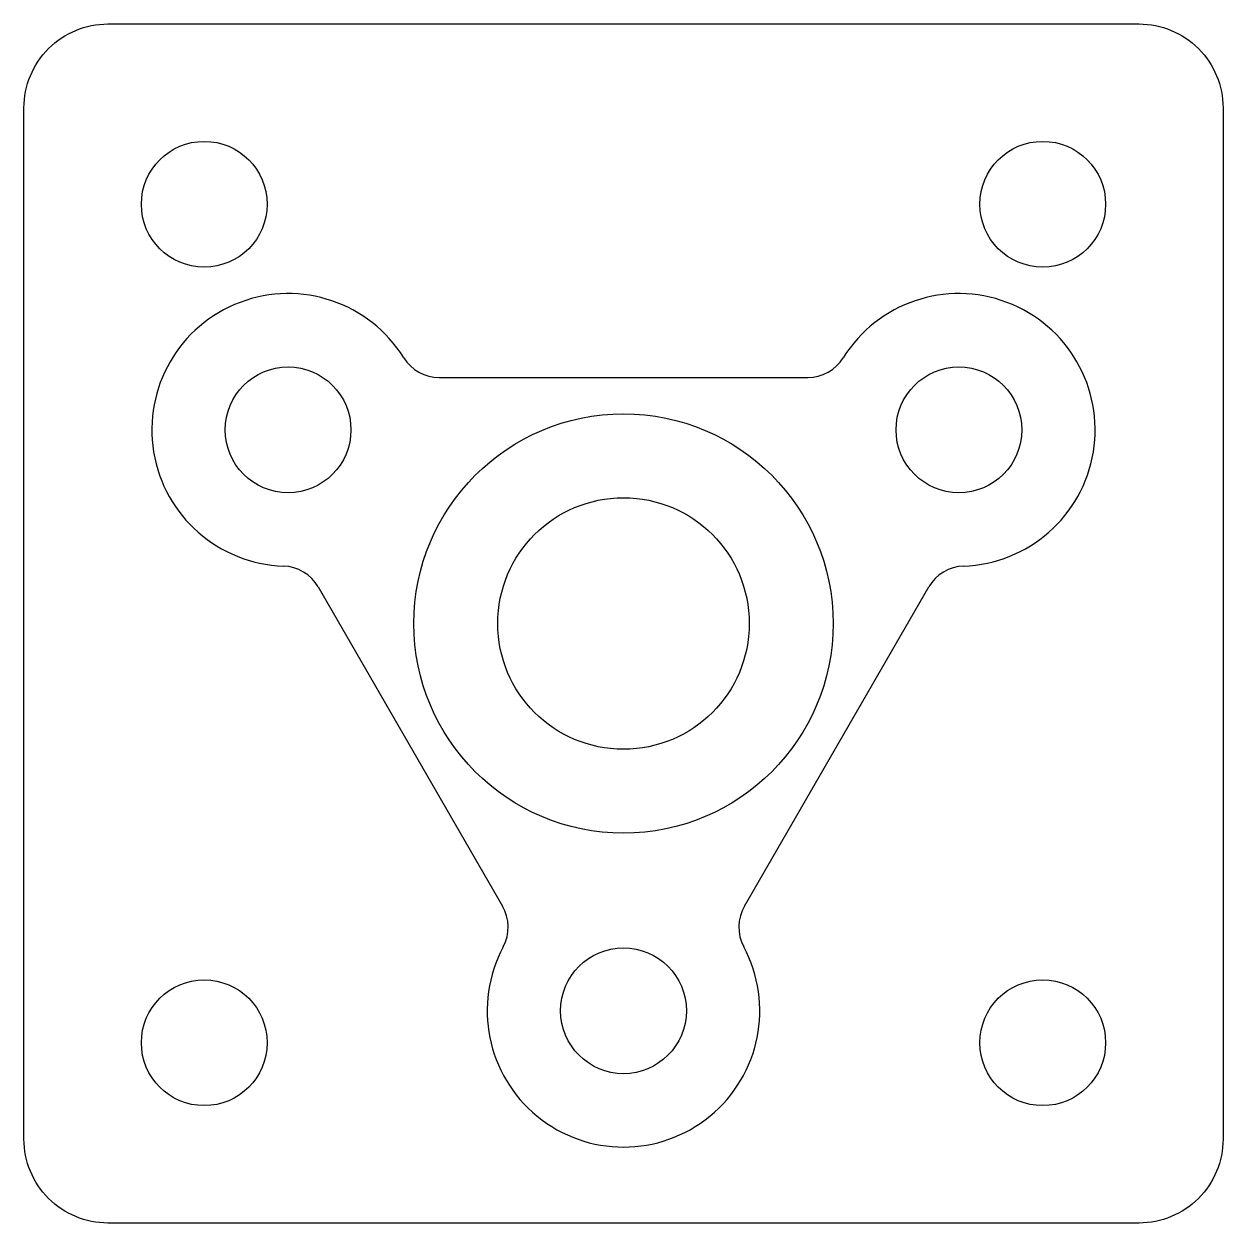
# Model space of a CAD drawing. Header units: inches. Extents: x 0 to 28.6, y 0 to 28.6.
import ezdxf

# ---------------------------------------------------------------- set-up
doc = ezdxf.new("R2010")
doc.units = ezdxf.units.IN
doc.header["$MEASUREMENT"] = 0

msp = doc.modelspace()

# ---------------------------------------------------------------- linework, layer by layer
for p, q in [((9.906, 20.169), (18.694, 20.169)), ((7.02, 15.171), (11.415, 7.56)), ((17.185, 7.56), (21.58, 15.171))]:
    msp.add_line(p, q)
msp.add_lwpolyline([(2, 28.6), (26.6, 28.6, -0.414214), (28.6, 26.6), (28.6, 2, -0.414214), (26.6, 0), (2, 0, -0.414214), (0, 2), (0, 26.6, -0.414214)], format="xyb", close=True)
for centre, radius in [((4.3, 24.3), 1.5), ((24.3, 24.3), 1.5), ((6.3, 18.919), 1.5), ((22.3, 18.919), 1.5), ((14.3, 14.3), 5), ((14.3, 14.3), 3), ((14.3, 5.062), 1.5), ((4.3, 4.3), 1.5), ((24.3, 4.3), 1.5)]:
    msp.add_circle(centre, radius)
for centre, radius, start, end in [((6.3, 18.919), 3.25, 31.9657, 268.0343), ((22.3, 18.919), 3.25, 271.9657, 148.0343), ((9.906, 21.169), 1, 211.9657, 270), ((18.694, 21.169), 1, 270, 328.0343), ((6.154, 14.671), 1, 30, 88.0343), ((22.446, 14.671), 1, 91.9657, 150), ((10.549, 7.06), 1, 331.9657, 30), ((18.051, 7.06), 1, 150, 208.0343), ((14.3, 5.062), 3.25, 151.9657, 28.0343)]:
    msp.add_arc(centre, radius, start, end)

doc.saveas('drawing.dxf')
